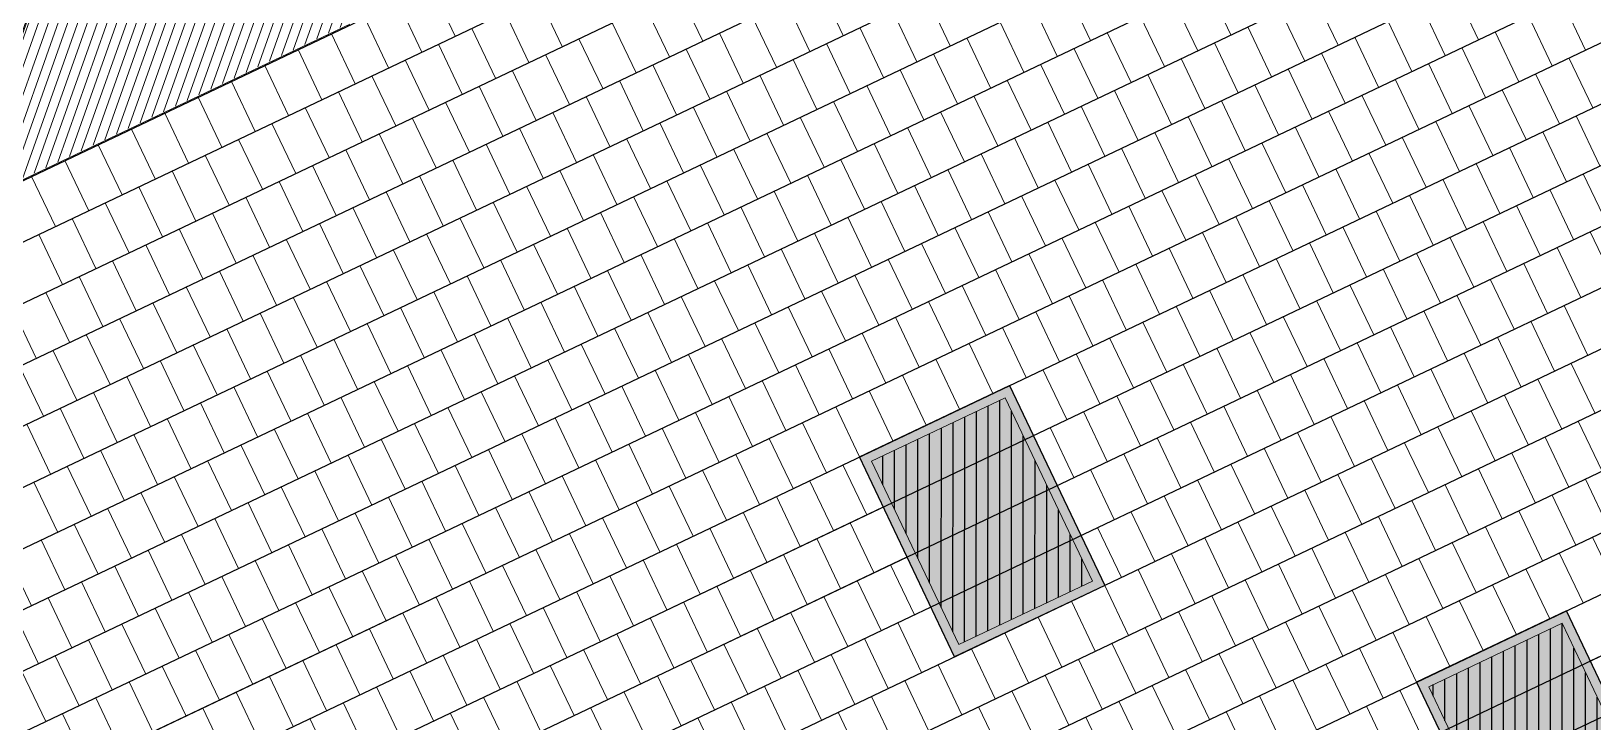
# Model space of a CAD drawing. Header units: metres. Extents: x 679599 to 680028, y 2748524 to 2748840.
# Drawn here: x 679744.37 to 679761.29, y 2748723.57 to 2748731.06 of the extents above; entities that cross this region are included whole.
import ezdxf

# ---------------------------------------------------------------- set-up
doc = ezdxf.new("R2010")
doc.units = ezdxf.units.M
doc.header["$LTSCALE"] = 5
doc.layers.add('00-AUX', color=2, linetype='Continuous', plot=False)
doc.layers.add('00-AUX Tree Pit', color=2, linetype='Continuous', plot=False)
doc.layers.add('02-L-B-Barrier Curb', color=210, linetype='Continuous', lineweight=5, plot=False)
doc.layers.add('02-L-B-Curb', color=11, linetype='Continuous', lineweight=5, plot=False)
doc.layers.add('02-L-B-Flat Bar', color=181, linetype='Continuous', lineweight=5)
doc.layers.add('04-BK-Tree Pit', color=6, linetype='Continuous', lineweight=5)
for name, color, linetype, lineweight, true_color in [('02-L-Joints-Paviment_07_Precast Concrete Blocks 60X40', 7, 'Continuous', 5, 0x999999), ('03-TR-Pavement_07_Precast Concrete Blocks 20X10', 7, 'Continuous', 5, 0x999999), ('03-TR-Pavement_07_Precast Concrete Blocks 60X40', 7, 'Continuous', 5, 0x999999), ('03-TR-Pavement_07_Precast irregular Concrete Blocks', 7, 'Continuous', 5, 0xb3b3b3)]:
    doc.layers.add(name, color=color, linetype=linetype, lineweight=lineweight, true_color=true_color)
doc.layers.add('03-TR-Tree Pit_Green', color=46, linetype='Continuous')
doc.layers.add('03-TR-Tree Pit_White', color=7, linetype='Continuous', true_color=0xfcfcfc)

# ---------------------------------------------------------------- blocks, each defined once
blk = doc.blocks.new('ALCORQUE RECTANGULAR')
at = {"layer": '03-TR-Tree Pit_Green', "ltscale": 0.3}
h = blk.add_hatch(dxfattribs=at)
h.set_pattern_fill('ANSI31', color=256, scale=0.04, angle=-45)
h.set_pattern_definition([(360, (-2068898.16958, 3428624.0145), (3e-17, 0.127), [])])
h.paths.add_polyline_path([(679903.391, 2748647.421), (679902.702, 2748648.869), (679904.689, 2748649.814), (679905.377, 2748648.367)])
at = {"layer": '03-TR-Tree Pit_White'}
h = blk.add_hatch(color=256, dxfattribs=at)
h.dxf.hatch_style = 1
h.paths.add_polyline_path([(679903.344, 2748647.288), (679902.569, 2748648.916), (679904.736, 2748649.947), (679905.511, 2748648.319)])
at = {"layer": '02-L-B-Curb'}
blk.add_lwpolyline([(679903.344, 2748647.288), (679902.569, 2748648.916), (679904.736, 2748649.947), (679905.511, 2748648.319)], close=True, dxfattribs=at)
at = {"layer": '02-L-B-Curb', "color": 6}
blk.add_lwpolyline([(679903.391, 2748647.421), (679902.702, 2748648.868), (679904.689, 2748649.814), (679905.378, 2748648.366)], close=True, dxfattribs=at)
blk = doc.blocks.new('Escocell Quadrat')
at = {"layer": '03-TR-Tree Pit_Green'}
h = blk.add_hatch(dxfattribs=at)
h.set_pattern_fill('ANSI31', color=256, scale=0.04, angle=19.5514)
h.set_pattern_definition([(64.551379247, (-1794786.01457, -2189831.7944), (-0.114677314033, 0.0545720958565), [])])
h.paths.add_polyline_path([(-1.159, 0.359), (-2.759, 0.359), (-2.759, -1.241), (-1.159, -1.241)])
at = {"layer": '03-TR-Tree Pit_White'}
h = blk.add_hatch(color=256, dxfattribs=at)
h.dxf.hatch_style = 1
h.paths.add_polyline_path([(-2.859, 0.459), (-1.059, 0.459), (-1.059, -1.341), (-2.859, -1.341)])
at = {"ltscale": 0.3}
blk.add_lwpolyline([(-2.759, -1.241), (-1.159, -1.241), (-1.159, 0.359), (-2.759, 0.359)], close=True, dxfattribs=at)
at = {"layer": '02-L-B-Curb', "ltscale": 0.3}
blk.add_lwpolyline([(-2.859, -1.341), (-1.059, -1.341), (-1.059, 0.459), (-2.859, 0.459)], close=True, dxfattribs=at)
blk = doc.blocks.new('Piece Parking')
blk.add_wipeout([(-1.7, 0.2), (-1.7, -0.2), (0.7, -0.2), (0.7, 0.2)])
at = {"layer": '03-TR-Pavement_07_Precast irregular Concrete Blocks'}
h = blk.add_hatch(dxfattribs=at)
h.set_pattern_fill('ANSI31', color=256, scale=0.01, angle=135)
h.paths.add_polyline_path([(-1.7, 0.2), (0.7, 0.2), (0.7, -0.2), (-1.7, -0.2)])
blk.add_lwpolyline([(-1.7, 0.2), (0.7, 0.2), (0.7, -0.2), (-1.7, -0.2)], close=True)
at = {"layer": '02-L-Joints-Paviment_07_Precast Concrete Blocks 60X40'}
for points in [[(-1.1, 0.2), (-1.1, -0.2)], [(-0.5, 0.2), (-0.5, -0.2)], [(0.1, 0.2), (0.1, -0.2)]]:
    blk.add_lwpolyline(points, dxfattribs=at)
blk = doc.blocks.new('*U52')
at = {"rotation": 44.98941982657354}
blk.add_blockref('Piece Parking', (-0.199, -0.481), dxfattribs=at)
blk = doc.blocks.new('*U53')
at = {"layer": '02-L-B-Barrier Curb', "color": 0, "linetype": 'ByBlock', "lineweight": -2, "transparency": 16777216, "rotation": 25.44812199091215}
blk.add_blockref('*U52', (679744.149, 2748731.879), dxfattribs=at)

msp = doc.modelspace()

# ---------------------------------------------------------------- hatches: boundary and pattern name
at = {"layer": '03-TR-Pavement_07_Precast Concrete Blocks 20X10'}
h = msp.add_hatch(dxfattribs=at)
h.set_pattern_fill('ANSI31', color=256, scale=0.0315, angle=25.5)
h.set_pattern_definition([(70.5, (0, 0), (-0.094275932128, 0.033384858509), [])])
edge = h.paths.add_edge_path()
edge.add_line((679693.238, 2748712.205), (679695.035, 2748708.429))
edge.add_line((679695.035, 2748708.429), (679697.925, 2748707.403))
edge.add_line((679697.925, 2748707.403), (679701.77, 2748709.232))
edge.add_line((679701.77, 2748709.232), (679702.775, 2748712.059))
edge.add_line((679702.775, 2748712.059), (679705.602, 2748711.055))
edge.add_line((679705.602, 2748711.055), (679709.447, 2748712.885))
edge.add_line((679709.447, 2748712.885), (679710.451, 2748715.712))
edge.add_line((679710.451, 2748715.712), (679713.278, 2748714.708))
edge.add_line((679713.278, 2748714.708), (679717.123, 2748716.538))
edge.add_line((679717.123, 2748716.538), (679718.127, 2748719.365))
edge.add_line((679718.127, 2748719.365), (679720.954, 2748718.361))
edge.add_line((679720.954, 2748718.361), (679724.792, 2748720.187))
edge.add_line((679724.792, 2748720.187), (679725.802, 2748723.017))
edge.add_line((679725.802, 2748723.017), (679728.63, 2748722.014))
edge.add_line((679728.63, 2748722.014), (679732.474, 2748723.843))
edge.add_line((679732.474, 2748723.843), (679733.444, 2748726.576))
edge.add_line((679733.444, 2748726.576), (679733.478, 2748726.669))
edge.add_line((679733.478, 2748726.669), (679736.304, 2748725.666))
edge.add_line((679736.304, 2748725.666), (679740.149, 2748727.495))
edge.add_line((679740.149, 2748727.495), (679741.153, 2748730.322))
edge.add_line((679741.153, 2748730.322), (679743.98, 2748729.318))
edge.add_line((679743.98, 2748729.318), (679747.825, 2748731.148))
edge.add_line((679747.825, 2748731.148), (679748.847, 2748734.036))
edge.add_line((679748.847, 2748734.036), (679747.049, 2748737.816))
edge.add_line((679747.049, 2748737.816), (679693.237, 2748712.208))

# ---------------------------------------------------------------- linework, layer by layer
at = {"layer": '00-AUX'}
for points in [[(679670.326, 2748694.247), (679906.736, 2748806.746)], [(679670.403, 2748693.619), (679906.813, 2748806.118)], [(679670.841, 2748693.163), (679907.252, 2748805.663)], [(679670.919, 2748692.536), (679907.329, 2748805.035)], [(679671.357, 2748692.08), (679907.767, 2748804.579)], [(679671.434, 2748691.452), (679907.845, 2748803.951)], [(679671.873, 2748690.996), (679908.283, 2748803.495)], [(679671.95, 2748690.369), (679908.36, 2748802.868)], [(679675.639, 2748691.46), (679908.831, 2748802.427)], [(679680.412, 2748693.066), (679908.864, 2748801.779)], [(679684.823, 2748694.501), (679909.347, 2748801.344)], [(679689.235, 2748695.936), (679907.032, 2748799.578)], [(679694.007, 2748697.543), (679904.22, 2748797.575)], [(679698.419, 2748698.977), (679901.769, 2748795.744)], [(679703.192, 2748700.584), (679899.679, 2748794.085)], [(679707.603, 2748702.019), (679896.867, 2748792.083)], [(679712.015, 2748703.454), (679894.416, 2748790.252)], [(679716.787, 2748705.06), (679891.964, 2748788.421)], [(679721.199, 2748706.495), (679889.513, 2748786.59)], [(679725.61, 2748707.93), (679887.062, 2748784.759)], [(679730.383, 2748709.537), (679831.877, 2748757.834)], [(679734.794, 2748710.971), (679820.396, 2748751.706)]]:
    msp.add_lwpolyline(points, dxfattribs=at)
at = {"layer": '00-AUX Tree Pit'}
msp.add_lwpolyline([(679756.003, 2748725.05), (679754.374, 2748724.276), (679753.343, 2748726.443), (679754.971, 2748727.218)], close=True, dxfattribs=at)
at = {"layer": '00-AUX Tree Pit', "ltscale": 0.3}
msp.add_lwpolyline([(679760.155, 2748722.375), (679761.78, 2748723.149), (679761.007, 2748724.774), (679759.382, 2748724)], close=True, dxfattribs=at)
at = {"layer": '02-L-B-Flat Bar'}
msp.add_lwpolyline([(679697.907, 2748707.394), (679747.819, 2748731.132)], dxfattribs=at)
at = {"layer": '02-L-Joints-Paviment_07_Precast Concrete Blocks 60X40'}
for points in [[(679748.704, 2748731.544), (679748.962, 2748731.003)], [(679752.909, 2748731.552), (679753.167, 2748731.01)], [(679757.114, 2748731.559), (679757.371, 2748731.018)], [(679748.343, 2748731.372), (679748.601, 2748730.831)], [(679749.865, 2748731.432), (679750.123, 2748730.89)], [(679751.387, 2748731.492), (679751.645, 2748730.95)], [(679752.548, 2748731.38), (679752.805, 2748730.838)], [(679754.07, 2748731.44), (679754.327, 2748730.898)], [(679755.592, 2748731.5), (679755.849, 2748730.958)], [(679756.752, 2748731.387), (679757.01, 2748730.846)], [(679758.274, 2748731.447), (679758.532, 2748730.905)], [(679759.796, 2748731.507), (679760.054, 2748730.965)], [(679760.957, 2748731.395), (679761.215, 2748730.853)], [(679747.982, 2748731.201), (679748.239, 2748730.659)], [(679749.504, 2748731.26), (679749.761, 2748730.719)], [(679751.026, 2748731.32), (679751.283, 2748730.778)], [(679752.186, 2748731.208), (679752.444, 2748730.666)], [(679753.708, 2748731.268), (679753.966, 2748730.726)], [(679755.23, 2748731.328), (679755.488, 2748730.786)], [(679756.391, 2748731.216), (679756.649, 2748730.674)], [(679757.913, 2748731.275), (679758.171, 2748730.734)], [(679759.435, 2748731.335), (679759.693, 2748730.793)], [(679760.596, 2748731.223), (679760.854, 2748730.681)], [(679747.62, 2748731.029), (679747.878, 2748730.487)], [(679749.142, 2748731.088), (679749.4, 2748730.547)], [(679750.664, 2748731.148), (679750.922, 2748730.606)], [(679751.825, 2748731.036), (679752.083, 2748730.494)], [(679753.347, 2748731.096), (679753.605, 2748730.554)], [(679754.869, 2748731.156), (679755.127, 2748730.614)], [(679756.03, 2748731.044), (679756.288, 2748730.502)], [(679757.552, 2748731.103), (679757.81, 2748730.562)], [(679759.074, 2748731.163), (679759.332, 2748730.621)], [(679760.235, 2748731.051), (679760.493, 2748730.509)], [(679747.259, 2748730.857), (679747.517, 2748730.315)], [(679748.781, 2748730.917), (679749.039, 2748730.375)], [(679750.303, 2748730.976), (679750.561, 2748730.435)], [(679751.464, 2748730.864), (679751.722, 2748730.323)], [(679752.986, 2748730.924), (679753.244, 2748730.382)], [(679754.508, 2748730.984), (679754.766, 2748730.442)], [(679755.669, 2748730.872), (679755.927, 2748730.33)], [(679757.191, 2748730.932), (679757.449, 2748730.39)], [(679758.713, 2748730.991), (679758.971, 2748730.45)], [(679759.874, 2748730.879), (679760.131, 2748730.337)], [(679746.898, 2748730.685), (679747.156, 2748730.143)], [(679748.42, 2748730.745), (679748.678, 2748730.203)], [(679749.942, 2748730.805), (679750.2, 2748730.263)], [(679751.103, 2748730.692), (679751.361, 2748730.151)], [(679752.625, 2748730.752), (679752.883, 2748730.21)], [(679754.147, 2748730.812), (679754.405, 2748730.27)], [(679755.308, 2748730.7), (679755.565, 2748730.158)], [(679756.83, 2748730.76), (679757.087, 2748730.218)], [(679758.352, 2748730.819), (679758.609, 2748730.278)], [(679759.512, 2748730.707), (679759.77, 2748730.166)], [(679761.034, 2748730.767), (679761.292, 2748730.225)], [(679746.537, 2748730.513), (679746.795, 2748729.971)], [(679748.059, 2748730.573), (679748.317, 2748730.031)], [(679749.581, 2748730.633), (679749.839, 2748730.091)], [(679750.742, 2748730.521), (679750.999, 2748729.979)], [(679752.264, 2748730.58), (679752.521, 2748730.039)], [(679753.786, 2748730.64), (679754.043, 2748730.098)], [(679754.946, 2748730.528), (679755.204, 2748729.986)], [(679756.468, 2748730.588), (679756.726, 2748730.046)], [(679757.99, 2748730.648), (679758.248, 2748730.106)], [(679759.151, 2748730.536), (679759.409, 2748729.994)], [(679760.673, 2748730.595), (679760.931, 2748730.054)], [(679746.176, 2748730.341), (679746.433, 2748729.799)], [(679747.698, 2748730.401), (679747.955, 2748729.859)], [(679749.22, 2748730.461), (679749.477, 2748729.919)], [(679750.38, 2748730.349), (679750.638, 2748729.807)], [(679751.902, 2748730.408), (679752.16, 2748729.867)], [(679753.424, 2748730.468), (679753.682, 2748729.926)], [(679754.585, 2748730.356), (679754.843, 2748729.814)], [(679756.107, 2748730.416), (679756.365, 2748729.874)], [(679757.629, 2748730.476), (679757.887, 2748729.934)], [(679758.79, 2748730.364), (679759.048, 2748729.822)], [(679760.312, 2748730.423), (679760.57, 2748729.882)], [(679745.814, 2748730.169), (679746.072, 2748729.628)], [(679747.336, 2748730.229), (679747.594, 2748729.687)], [(679748.858, 2748730.289), (679749.116, 2748729.747)], [(679750.019, 2748730.177), (679750.277, 2748729.635)], [(679751.541, 2748730.237), (679751.799, 2748729.695)], [(679753.063, 2748730.296), (679753.321, 2748729.755)], [(679754.224, 2748730.184), (679754.482, 2748729.642)], [(679755.746, 2748730.244), (679756.004, 2748729.702)], [(679757.268, 2748730.304), (679757.526, 2748729.762)], [(679758.429, 2748730.192), (679758.687, 2748729.65)], [(679759.951, 2748730.252), (679760.209, 2748729.71)], [(679745.453, 2748729.997), (679745.711, 2748729.456)], [(679746.975, 2748730.057), (679747.233, 2748729.515)], [(679748.497, 2748730.117), (679748.755, 2748729.575)], [(679749.658, 2748730.005), (679749.916, 2748729.463)], [(679751.18, 2748730.065), (679751.438, 2748729.523)], [(679752.702, 2748730.124), (679752.96, 2748729.583)], [(679753.863, 2748730.012), (679754.121, 2748729.471)], [(679755.385, 2748730.072), (679755.643, 2748729.53)], [(679756.907, 2748730.132), (679757.165, 2748729.59)], [(679758.068, 2748730.02), (679758.325, 2748729.478)], [(679759.59, 2748730.08), (679759.847, 2748729.538)], [(679761.112, 2748730.139), (679761.369, 2748729.598)], [(679745.092, 2748729.826), (679745.35, 2748729.284)], [(679746.614, 2748729.885), (679746.872, 2748729.344)], [(679748.136, 2748729.945), (679748.394, 2748729.403)], [(679749.297, 2748729.833), (679749.555, 2748729.291)], [(679750.819, 2748729.893), (679751.077, 2748729.351)], [(679752.341, 2748729.953), (679752.599, 2748729.411)], [(679753.502, 2748729.841), (679753.759, 2748729.299)], [(679755.024, 2748729.9), (679755.281, 2748729.359)], [(679756.546, 2748729.96), (679756.803, 2748729.418)], [(679757.706, 2748729.848), (679757.964, 2748729.306)], [(679759.228, 2748729.908), (679759.486, 2748729.366)], [(679760.75, 2748729.968), (679761.008, 2748729.426)], [(679744.731, 2748729.654), (679744.989, 2748729.112)], [(679746.253, 2748729.713), (679746.511, 2748729.172)], [(679747.775, 2748729.773), (679748.033, 2748729.231)], [(679748.936, 2748729.661), (679749.193, 2748729.119)], [(679750.458, 2748729.721), (679750.715, 2748729.179)], [(679751.98, 2748729.781), (679752.237, 2748729.239)], [(679753.14, 2748729.669), (679753.398, 2748729.127)], [(679754.662, 2748729.728), (679754.92, 2748729.187)], [(679756.184, 2748729.788), (679756.442, 2748729.246)], [(679757.345, 2748729.676), (679757.603, 2748729.134)], [(679758.867, 2748729.736), (679759.125, 2748729.194)], [(679760.389, 2748729.796), (679760.647, 2748729.254)], [(679744.37, 2748729.482), (679744.628, 2748728.94)], [(679745.892, 2748729.542), (679746.15, 2748729)], [(679747.414, 2748729.601), (679747.672, 2748729.06)], [(679748.574, 2748729.489), (679748.832, 2748728.947)], [(679750.096, 2748729.549), (679750.354, 2748729.007)], [(679751.618, 2748729.609), (679751.876, 2748729.067)], [(679752.779, 2748729.497), (679753.037, 2748728.955)], [(679754.301, 2748729.557), (679754.559, 2748729.015)], [(679755.823, 2748729.616), (679756.081, 2748729.075)], [(679756.984, 2748729.504), (679757.242, 2748728.962)], [(679758.506, 2748729.564), (679758.764, 2748729.022)], [(679760.028, 2748729.624), (679760.286, 2748729.082)], [(679761.189, 2748729.512), (679761.447, 2748728.97)], [(679745.531, 2748729.37), (679745.788, 2748728.828)], [(679747.052, 2748729.429), (679747.31, 2748728.888)], [(679748.213, 2748729.317), (679748.471, 2748728.776)], [(679749.735, 2748729.377), (679749.993, 2748728.835)], [(679751.257, 2748729.437), (679751.515, 2748728.895)], [(679752.418, 2748729.325), (679752.676, 2748728.783)], [(679753.94, 2748729.385), (679754.198, 2748728.843)], [(679755.462, 2748729.444), (679755.72, 2748728.903)], [(679756.623, 2748729.332), (679756.881, 2748728.791)], [(679758.145, 2748729.392), (679758.403, 2748728.85)], [(679759.667, 2748729.452), (679759.925, 2748728.91)], [(679760.828, 2748729.34), (679761.085, 2748728.798)], [(679745.169, 2748729.198), (679745.427, 2748728.656)], [(679746.691, 2748729.258), (679746.949, 2748728.716)], [(679747.852, 2748729.146), (679748.11, 2748728.604)], [(679749.374, 2748729.205), (679749.632, 2748728.664)], [(679750.896, 2748729.265), (679751.154, 2748728.723)], [(679752.057, 2748729.153), (679752.315, 2748728.611)], [(679753.579, 2748729.213), (679753.837, 2748728.671)], [(679755.101, 2748729.273), (679755.359, 2748728.731)], [(679756.262, 2748729.16), (679756.519, 2748728.619)], [(679757.784, 2748729.22), (679758.041, 2748728.679)], [(679759.306, 2748729.28), (679759.563, 2748728.738)], [(679760.466, 2748729.168), (679760.724, 2748728.626)], [(679744.808, 2748729.026), (679745.066, 2748728.484)], [(679746.33, 2748729.086), (679746.588, 2748728.544)], [(679747.491, 2748728.974), (679747.749, 2748728.432)], [(679749.013, 2748729.033), (679749.271, 2748728.492)], [(679750.535, 2748729.093), (679750.793, 2748728.551)], [(679751.696, 2748728.981), (679751.953, 2748728.439)], [(679753.218, 2748729.041), (679753.475, 2748728.499)], [(679754.74, 2748729.101), (679754.997, 2748728.559)], [(679755.9, 2748728.989), (679756.158, 2748728.447)], [(679757.422, 2748729.048), (679757.68, 2748728.507)], [(679758.944, 2748729.108), (679759.202, 2748728.566)], [(679760.105, 2748728.996), (679760.363, 2748728.454)], [(679744.447, 2748728.854), (679744.705, 2748728.312)], [(679745.969, 2748728.914), (679746.227, 2748728.372)], [(679747.13, 2748728.802), (679747.388, 2748728.26)], [(679748.652, 2748728.862), (679748.91, 2748728.32)], [(679750.174, 2748728.921), (679750.431, 2748728.38)], [(679751.334, 2748728.809), (679751.592, 2748728.267)], [(679752.856, 2748728.869), (679753.114, 2748728.327)], [(679754.378, 2748728.929), (679754.636, 2748728.387)], [(679755.539, 2748728.817), (679755.797, 2748728.275)], [(679757.061, 2748728.877), (679757.319, 2748728.335)], [(679758.583, 2748728.936), (679758.841, 2748728.395)], [(679759.744, 2748728.824), (679760.002, 2748728.282)], [(679761.266, 2748728.884), (679761.524, 2748728.342)], [(679745.608, 2748728.742), (679745.866, 2748728.2)], [(679746.769, 2748728.63), (679747.026, 2748728.088)], [(679748.291, 2748728.69), (679748.548, 2748728.148)], [(679749.812, 2748728.749), (679750.07, 2748728.208)], [(679750.973, 2748728.637), (679751.231, 2748728.096)], [(679752.495, 2748728.697), (679752.753, 2748728.155)], [(679754.017, 2748728.757), (679754.275, 2748728.215)], [(679755.178, 2748728.645), (679755.436, 2748728.103)], [(679756.7, 2748728.705), (679756.958, 2748728.163)], [(679758.222, 2748728.764), (679758.48, 2748728.223)], [(679759.383, 2748728.652), (679759.641, 2748728.111)], [(679760.905, 2748728.712), (679761.163, 2748728.17)], [(679745.247, 2748728.57), (679745.504, 2748728.028)], [(679747.929, 2748728.518), (679748.187, 2748727.976)], [(679749.451, 2748728.578), (679749.709, 2748728.036)], [(679750.612, 2748728.465), (679750.87, 2748727.924)], [(679752.134, 2748728.525), (679752.392, 2748727.983)], [(679753.656, 2748728.585), (679753.914, 2748728.043)], [(679754.817, 2748728.473), (679755.075, 2748727.931)], [(679756.339, 2748728.533), (679756.597, 2748727.991)], [(679757.861, 2748728.593), (679758.119, 2748728.051)], [(679759.022, 2748728.48), (679759.279, 2748727.939)], [(679760.544, 2748728.54), (679760.801, 2748727.998)], [(679744.885, 2748728.398), (679745.143, 2748727.856)], [(679746.407, 2748728.458), (679746.665, 2748727.916)], [(679747.568, 2748728.346), (679747.826, 2748727.804)], [(679749.09, 2748728.406), (679749.348, 2748727.864)], [(679750.251, 2748728.294), (679750.509, 2748727.752)], [(679751.773, 2748728.353), (679752.031, 2748727.812)], [(679753.295, 2748728.413), (679753.553, 2748727.871)], [(679754.456, 2748728.301), (679754.713, 2748727.759)], [(679755.978, 2748728.361), (679756.235, 2748727.819)], [(679757.5, 2748728.421), (679757.757, 2748727.879)], [(679758.66, 2748728.309), (679758.918, 2748727.767)], [(679760.182, 2748728.368), (679760.44, 2748727.827)], [(679744.524, 2748728.226), (679744.782, 2748727.685)], [(679746.046, 2748728.286), (679746.304, 2748727.744)], [(679747.207, 2748728.174), (679747.465, 2748727.632)], [(679748.729, 2748728.234), (679748.987, 2748727.692)], [(679751.412, 2748728.182), (679751.67, 2748727.64)], [(679752.934, 2748728.241), (679753.191, 2748727.7)], [(679754.094, 2748728.129), (679754.352, 2748727.587)], [(679755.616, 2748728.189), (679755.874, 2748727.647)], [(679757.138, 2748728.249), (679757.396, 2748727.707)], [(679758.299, 2748728.137), (679758.557, 2748727.595)], [(679759.821, 2748728.196), (679760.079, 2748727.655)], [(679744.163, 2748728.054), (679744.421, 2748727.513)], [(679745.685, 2748728.114), (679745.943, 2748727.572)], [(679746.846, 2748728.002), (679747.104, 2748727.46)], [(679748.368, 2748728.062), (679748.626, 2748727.52)], [(679749.89, 2748728.122), (679750.148, 2748727.58)], [(679751.051, 2748728.01), (679751.308, 2748727.468)], [(679752.572, 2748728.069), (679752.83, 2748727.528)], [(679753.733, 2748727.957), (679753.991, 2748727.416)], [(679755.255, 2748728.017), (679755.513, 2748727.475)], [(679756.777, 2748728.077), (679757.035, 2748727.535)], [(679757.938, 2748727.965), (679758.196, 2748727.423)], [(679759.46, 2748728.025), (679759.718, 2748727.483)], [(679760.982, 2748728.084), (679761.24, 2748727.543)], [(679745.324, 2748727.942), (679745.582, 2748727.401)], [(679746.485, 2748727.83), (679746.742, 2748727.289)], [(679748.007, 2748727.89), (679748.264, 2748727.348)], [(679749.529, 2748727.95), (679749.786, 2748727.408)], [(679750.689, 2748727.838), (679750.947, 2748727.296)], [(679752.211, 2748727.898), (679752.469, 2748727.356)], [(679753.372, 2748727.785), (679753.63, 2748727.244)], [(679754.894, 2748727.845), (679755.152, 2748727.303)], [(679756.416, 2748727.905), (679756.674, 2748727.363)], [(679757.577, 2748727.793), (679757.835, 2748727.251)], [(679759.099, 2748727.853), (679759.357, 2748727.311)], [(679760.621, 2748727.913), (679760.879, 2748727.371)], [(679744.963, 2748727.771), (679745.22, 2748727.229)], [(679746.123, 2748727.658), (679746.381, 2748727.117)], [(679747.645, 2748727.718), (679747.903, 2748727.176)], [(679749.167, 2748727.778), (679749.425, 2748727.236)], [(679750.328, 2748727.666), (679750.586, 2748727.124)], [(679751.85, 2748727.726), (679752.108, 2748727.184)], [(679754.533, 2748727.673), (679754.791, 2748727.132)], [(679756.055, 2748727.733), (679756.313, 2748727.191)], [(679757.216, 2748727.621), (679757.473, 2748727.079)], [(679758.738, 2748727.681), (679758.995, 2748727.139)], [(679760.26, 2748727.741), (679760.517, 2748727.199)], [(679744.601, 2748727.599), (679744.859, 2748727.057)], [(679745.762, 2748727.487), (679746.02, 2748726.945)], [(679747.284, 2748727.546), (679747.542, 2748727.005)], [(679748.806, 2748727.606), (679749.064, 2748727.064)], [(679749.967, 2748727.494), (679750.225, 2748726.952)], [(679751.489, 2748727.554), (679751.747, 2748727.012)], [(679753.011, 2748727.614), (679753.269, 2748727.072)], [(679754.172, 2748727.502), (679754.429, 2748726.96)], [(679755.694, 2748727.561), (679755.951, 2748727.02)], [(679756.854, 2748727.449), (679757.112, 2748726.907)], [(679758.376, 2748727.509), (679758.634, 2748726.967)], [(679759.898, 2748727.569), (679760.156, 2748727.027)], [(679761.059, 2748727.457), (679761.317, 2748726.915)], [(679744.24, 2748727.427), (679744.498, 2748726.885)], [(679745.401, 2748727.315), (679745.659, 2748726.773)], [(679746.923, 2748727.374), (679747.181, 2748726.833)], [(679748.445, 2748727.434), (679748.703, 2748726.892)], [(679749.606, 2748727.322), (679749.864, 2748726.78)], [(679751.128, 2748727.382), (679751.386, 2748726.84)], [(679752.65, 2748727.442), (679752.908, 2748726.9)], [(679753.81, 2748727.33), (679754.068, 2748726.788)], [(679755.332, 2748727.389), (679755.59, 2748726.848)], [(679756.493, 2748727.277), (679756.751, 2748726.736)], [(679758.015, 2748727.337), (679758.273, 2748726.795)], [(679759.537, 2748727.397), (679759.795, 2748726.855)], [(679760.698, 2748727.285), (679760.956, 2748726.743)], [(679745.04, 2748727.143), (679745.298, 2748726.601)], [(679746.562, 2748727.203), (679746.82, 2748726.661)], [(679748.084, 2748727.262), (679748.342, 2748726.721)], [(679749.245, 2748727.15), (679749.502, 2748726.608)], [(679750.767, 2748727.21), (679751.024, 2748726.668)], [(679752.289, 2748727.27), (679752.546, 2748726.728)], [(679753.449, 2748727.158), (679753.707, 2748726.616)], [(679757.654, 2748727.165), (679757.912, 2748726.623)], [(679759.176, 2748727.225), (679759.434, 2748726.683)], [(679760.337, 2748727.113), (679760.595, 2748726.571)], [(679744.679, 2748726.971), (679744.936, 2748726.429)], [(679746.201, 2748727.031), (679746.458, 2748726.489)], [(679747.723, 2748727.09), (679747.98, 2748726.549)], [(679748.883, 2748726.978), (679749.141, 2748726.437)], [(679750.405, 2748727.038), (679750.663, 2748726.496)], [(679751.927, 2748727.098), (679752.185, 2748726.556)], [(679753.088, 2748726.986), (679753.346, 2748726.444)], [(679756.132, 2748727.105), (679756.39, 2748726.564)], [(679757.293, 2748726.993), (679757.551, 2748726.452)], [(679758.815, 2748727.053), (679759.073, 2748726.511)], [(679759.976, 2748726.941), (679760.233, 2748726.399)], [(679744.317, 2748726.799), (679744.575, 2748726.257)], [(679745.839, 2748726.859), (679746.097, 2748726.317)], [(679747.361, 2748726.919), (679747.619, 2748726.377)], [(679748.522, 2748726.807), (679748.78, 2748726.265)], [(679750.044, 2748726.866), (679750.302, 2748726.325)], [(679751.566, 2748726.926), (679751.824, 2748726.384)], [(679752.727, 2748726.814), (679752.985, 2748726.272)], [(679755.771, 2748726.934), (679756.029, 2748726.392)], [(679756.932, 2748726.821), (679757.189, 2748726.28)], [(679758.454, 2748726.881), (679758.711, 2748726.339)], [(679759.614, 2748726.769), (679759.872, 2748726.227)], [(679761.136, 2748726.829), (679761.394, 2748726.287)], [(679745.478, 2748726.687), (679745.736, 2748726.145)], [(679747, 2748726.747), (679747.258, 2748726.205)], [(679748.161, 2748726.635), (679748.419, 2748726.093)], [(679749.683, 2748726.694), (679749.941, 2748726.153)], [(679751.205, 2748726.754), (679751.463, 2748726.212)], [(679752.366, 2748726.642), (679752.624, 2748726.1)], [(679755.41, 2748726.762), (679755.668, 2748726.22)], [(679756.57, 2748726.65), (679756.828, 2748726.108)], [(679758.092, 2748726.709), (679758.35, 2748726.168)], [(679760.775, 2748726.657), (679761.033, 2748726.115)], [(679745.117, 2748726.515), (679745.375, 2748725.973)], [(679746.639, 2748726.575), (679746.897, 2748726.033)], [(679747.8, 2748726.463), (679748.058, 2748725.921)], [(679749.322, 2748726.523), (679749.58, 2748725.981)], [(679750.844, 2748726.582), (679751.102, 2748726.041)], [(679752.005, 2748726.47), (679752.262, 2748725.928)], [(679756.209, 2748726.478), (679756.467, 2748725.936)], [(679757.731, 2748726.538), (679757.989, 2748725.996)], [(679759.253, 2748726.597), (679759.511, 2748726.056)], [(679760.414, 2748726.485), (679760.672, 2748725.943)], [(679744.756, 2748726.343), (679745.014, 2748725.801)], [(679746.278, 2748726.403), (679746.536, 2748725.861)], [(679747.439, 2748726.291), (679747.696, 2748725.749)], [(679748.961, 2748726.351), (679749.218, 2748725.809)], [(679750.483, 2748726.41), (679750.74, 2748725.869)], [(679751.643, 2748726.298), (679751.901, 2748725.757)], [(679753.165, 2748726.358), (679753.423, 2748725.816)], [(679755.848, 2748726.306), (679756.106, 2748725.764)], [(679757.37, 2748726.366), (679757.628, 2748725.824)], [(679758.892, 2748726.425), (679759.15, 2748725.884)], [(679760.053, 2748726.313), (679760.311, 2748725.772)], [(679744.395, 2748726.171), (679744.652, 2748725.63)], [(679745.917, 2748726.231), (679746.174, 2748725.689)], [(679747.077, 2748726.119), (679747.335, 2748725.577)], [(679748.599, 2748726.179), (679748.857, 2748725.637)], [(679750.121, 2748726.239), (679750.379, 2748725.697)], [(679751.282, 2748726.126), (679751.54, 2748725.585)], [(679752.804, 2748726.186), (679753.062, 2748725.644)], [(679757.009, 2748726.194), (679757.267, 2748725.652)], [(679758.531, 2748726.254), (679758.789, 2748725.712)], [(679759.692, 2748726.141), (679759.949, 2748725.6)], [(679761.214, 2748726.201), (679761.471, 2748725.659)], [(679745.555, 2748726.059), (679745.813, 2748725.517)], [(679746.716, 2748725.947), (679746.974, 2748725.405)], [(679748.238, 2748726.007), (679748.496, 2748725.465)], [(679749.76, 2748726.067), (679750.018, 2748725.525)], [(679750.921, 2748725.955), (679751.179, 2748725.413)], [(679752.443, 2748726.014), (679752.701, 2748725.473)], [(679756.648, 2748726.022), (679756.906, 2748725.48)], [(679758.17, 2748726.082), (679758.428, 2748725.54)], [(679759.33, 2748725.97), (679759.588, 2748725.428)], [(679760.852, 2748726.029), (679761.11, 2748725.488)], [(679745.194, 2748725.887), (679745.452, 2748725.346)], [(679746.355, 2748725.775), (679746.613, 2748725.233)], [(679747.877, 2748725.835), (679748.135, 2748725.293)], [(679749.399, 2748725.895), (679749.657, 2748725.353)], [(679750.56, 2748725.783), (679750.818, 2748725.241)], [(679752.082, 2748725.843), (679752.34, 2748725.301)], [(679756.287, 2748725.85), (679756.544, 2748725.308)], [(679757.808, 2748725.91), (679758.066, 2748725.368)], [(679758.969, 2748725.798), (679759.227, 2748725.256)], [(679760.491, 2748725.857), (679760.749, 2748725.316)], [(679744.833, 2748725.715), (679745.091, 2748725.174)], [(679745.994, 2748725.603), (679746.252, 2748725.062)], [(679747.516, 2748725.663), (679747.774, 2748725.121)], [(679749.038, 2748725.723), (679749.296, 2748725.181)], [(679750.199, 2748725.611), (679750.456, 2748725.069)], [(679751.721, 2748725.671), (679751.978, 2748725.129)], [(679753.243, 2748725.73), (679753.5, 2748725.189)], [(679755.925, 2748725.678), (679756.183, 2748725.136)], [(679757.447, 2748725.738), (679757.705, 2748725.196)], [(679758.608, 2748725.626), (679758.866, 2748725.084)], [(679760.13, 2748725.686), (679760.388, 2748725.144)], [(679744.472, 2748725.544), (679744.73, 2748725.002)], [(679745.633, 2748725.431), (679745.89, 2748724.89)], [(679747.155, 2748725.491), (679747.412, 2748724.949)], [(679748.677, 2748725.551), (679748.934, 2748725.009)], [(679749.837, 2748725.439), (679750.095, 2748724.897)], [(679751.359, 2748725.499), (679751.617, 2748724.957)], [(679752.881, 2748725.559), (679753.139, 2748725.017)], [(679757.086, 2748725.566), (679757.344, 2748725.024)], [(679758.247, 2748725.454), (679758.505, 2748724.912)], [(679759.769, 2748725.514), (679760.027, 2748724.972)], [(679761.291, 2748725.574), (679761.549, 2748725.032)], [(679744.111, 2748725.372), (679744.368, 2748724.83)], [(679745.271, 2748725.26), (679745.529, 2748724.718)], [(679746.793, 2748725.319), (679747.051, 2748724.778)], [(679748.315, 2748725.379), (679748.573, 2748724.837)], [(679749.476, 2748725.267), (679749.734, 2748724.725)], [(679750.998, 2748725.327), (679751.256, 2748724.785)], [(679752.52, 2748725.387), (679752.778, 2748724.845)], [(679753.681, 2748725.275), (679753.939, 2748724.733)], [(679756.725, 2748725.394), (679756.983, 2748724.852)], [(679757.886, 2748725.282), (679758.144, 2748724.74)], [(679759.408, 2748725.342), (679759.666, 2748724.8)], [(679760.93, 2748725.402), (679761.187, 2748724.86)], [(679744.91, 2748725.088), (679745.168, 2748724.546)], [(679746.432, 2748725.148), (679746.69, 2748724.606)], [(679747.954, 2748725.207), (679748.212, 2748724.666)], [(679749.115, 2748725.095), (679749.373, 2748724.553)], [(679750.637, 2748725.155), (679750.895, 2748724.613)], [(679752.159, 2748725.215), (679752.417, 2748724.673)], [(679753.32, 2748725.103), (679753.578, 2748724.561)], [(679756.364, 2748725.222), (679756.622, 2748724.68)], [(679757.525, 2748725.11), (679757.782, 2748724.568)], [(679759.047, 2748725.17), (679759.304, 2748724.628)], [(679760.568, 2748725.23), (679760.826, 2748724.688)], [(679744.549, 2748724.916), (679744.807, 2748724.374)], [(679746.071, 2748724.976), (679746.329, 2748724.434)], [(679747.593, 2748725.035), (679747.851, 2748724.494)], [(679748.754, 2748724.923), (679749.012, 2748724.382)], [(679750.276, 2748724.983), (679750.534, 2748724.441)], [(679751.798, 2748725.043), (679752.056, 2748724.501)], [(679752.959, 2748724.931), (679753.216, 2748724.389)], [(679756.003, 2748725.05), (679756.26, 2748724.509)], [(679757.163, 2748724.938), (679757.421, 2748724.397)], [(679758.685, 2748724.998), (679758.943, 2748724.456)], [(679760.207, 2748725.058), (679760.465, 2748724.516)], [(679744.188, 2748724.744), (679744.446, 2748724.202)], [(679745.71, 2748724.804), (679745.968, 2748724.262)], [(679747.232, 2748724.864), (679747.49, 2748724.322)], [(679748.393, 2748724.751), (679748.65, 2748724.21)], [(679749.915, 2748724.811), (679750.172, 2748724.269)], [(679751.437, 2748724.871), (679751.694, 2748724.329)], [(679752.597, 2748724.759), (679752.855, 2748724.217)], [(679755.641, 2748724.879), (679755.899, 2748724.337)], [(679756.802, 2748724.766), (679757.06, 2748724.225)], [(679758.324, 2748724.826), (679758.582, 2748724.284)], [(679759.846, 2748724.886), (679760.104, 2748724.344)], [(679745.349, 2748724.632), (679745.607, 2748724.09)], [(679746.871, 2748724.692), (679747.128, 2748724.15)], [(679748.031, 2748724.58), (679748.289, 2748724.038)], [(679749.553, 2748724.639), (679749.811, 2748724.098)], [(679751.075, 2748724.699), (679751.333, 2748724.157)], [(679752.236, 2748724.587), (679752.494, 2748724.045)], [(679753.758, 2748724.647), (679754.016, 2748724.105)], [(679755.28, 2748724.707), (679755.538, 2748724.165)], [(679756.441, 2748724.595), (679756.699, 2748724.053)], [(679757.963, 2748724.654), (679758.221, 2748724.113)], [(679759.485, 2748724.714), (679759.743, 2748724.172)], [(679744.987, 2748724.46), (679745.245, 2748723.918)], [(679746.509, 2748724.52), (679746.767, 2748723.978)], [(679747.67, 2748724.408), (679747.928, 2748723.866)], [(679749.192, 2748724.467), (679749.45, 2748723.926)], [(679750.714, 2748724.527), (679750.972, 2748723.985)], [(679751.875, 2748724.415), (679752.133, 2748723.873)], [(679753.397, 2748724.475), (679753.655, 2748723.933)], [(679754.919, 2748724.535), (679755.177, 2748723.993)], [(679756.08, 2748724.423), (679756.338, 2748723.881)], [(679757.602, 2748724.482), (679757.86, 2748723.941)], [(679759.124, 2748724.542), (679759.382, 2748724)], [(679744.626, 2748724.288), (679744.884, 2748723.746)], [(679746.148, 2748724.348), (679746.406, 2748723.806)], [(679747.309, 2748724.236), (679747.567, 2748723.694)], [(679748.831, 2748724.296), (679749.089, 2748723.754)], [(679750.353, 2748724.355), (679750.611, 2748723.814)], [(679751.514, 2748724.243), (679751.772, 2748723.702)], [(679753.036, 2748724.303), (679753.294, 2748723.761)], [(679754.558, 2748724.363), (679754.816, 2748723.821)], [(679755.719, 2748724.251), (679755.976, 2748723.709)], [(679757.241, 2748724.311), (679757.498, 2748723.769)], [(679758.763, 2748724.37), (679759.02, 2748723.829)], [(679744.265, 2748724.116), (679744.523, 2748723.574)], [(679745.787, 2748724.176), (679746.045, 2748723.634)], [(679746.948, 2748724.064), (679747.206, 2748723.522)], [(679748.47, 2748724.124), (679748.728, 2748723.582)], [(679749.992, 2748724.184), (679750.25, 2748723.642)], [(679751.153, 2748724.071), (679751.41, 2748723.53)], [(679752.675, 2748724.131), (679752.932, 2748723.589)], [(679754.197, 2748724.191), (679754.454, 2748723.649)], [(679755.357, 2748724.079), (679755.615, 2748723.537)], [(679756.879, 2748724.139), (679757.137, 2748723.597)], [(679758.401, 2748724.198), (679758.659, 2748723.657)], [(679745.426, 2748724.004), (679745.684, 2748723.462)], [(679746.587, 2748723.892), (679746.845, 2748723.35)], [(679748.109, 2748723.952), (679748.366, 2748723.41)], [(679749.631, 2748724.012), (679749.888, 2748723.47)], [(679750.791, 2748723.9), (679751.049, 2748723.358)], [(679752.313, 2748723.959), (679752.571, 2748723.418)], [(679753.835, 2748724.019), (679754.093, 2748723.477)], [(679754.996, 2748723.907), (679755.254, 2748723.365)], [(679756.518, 2748723.967), (679756.776, 2748723.425)], [(679758.04, 2748724.027), (679758.298, 2748723.485)], [(679759.201, 2748723.915), (679759.459, 2748723.373)], [(679745.065, 2748723.832), (679745.323, 2748723.291)], [(679747.747, 2748723.78), (679748.005, 2748723.238)], [(679749.269, 2748723.84), (679749.527, 2748723.298)], [(679750.43, 2748723.728), (679750.688, 2748723.186)], [(679751.952, 2748723.787), (679752.21, 2748723.246)], [(679753.474, 2748723.847), (679753.732, 2748723.305)], [(679754.635, 2748723.735), (679754.893, 2748723.193)], [(679756.157, 2748723.795), (679756.415, 2748723.253)], [(679757.679, 2748723.855), (679757.937, 2748723.313)], [(679758.84, 2748723.743), (679759.098, 2748723.201)], [(679744.704, 2748723.66), (679744.961, 2748723.119)], [(679746.225, 2748723.72), (679746.483, 2748723.178)], [(679747.386, 2748723.608), (679747.644, 2748723.066)], [(679748.908, 2748723.668), (679749.166, 2748723.126)], [(679751.591, 2748723.616), (679751.849, 2748723.074)], [(679753.113, 2748723.675), (679753.371, 2748723.134)], [(679755.796, 2748723.623), (679756.054, 2748723.081)], [(679757.318, 2748723.683), (679757.576, 2748723.141)]]:
    msp.add_lwpolyline(points, dxfattribs=at)
at = {"layer": '03-TR-Pavement_07_Precast Concrete Blocks 60X40'}
for p, q in [((679602.439, 2748661.942), (679961.734, 2748832.918)), ((679602.698, 2748661.401), (679961.992, 2748832.376)), ((679602.956, 2748660.859), (679962.25, 2748831.835)), ((679603.215, 2748660.318), (679962.509, 2748831.293)), ((679603.474, 2748659.776), (679962.768, 2748830.752)), ((679603.732, 2748659.235), (679963.026, 2748830.21)), ((679733.636, 2748720.387), (679963.285, 2748829.669)), ((679733.894, 2748719.845), (679963.543, 2748829.127)), ((679723.497, 2748714.233), (679963.802, 2748828.586)), ((679723.755, 2748713.692), (679904.349, 2748799.63)), ((679713.899, 2748708.337), (679904.607, 2748799.088)), ((679748.675, 2748720.899), (679897.138, 2748791.547)), ((679712.479, 2748703.01), (679894.644, 2748789.696)), ((679717.042, 2748704.517), (679892.149, 2748787.844)), ((679736.988, 2748713.344), (679889.655, 2748785.993)), ((679761.265, 2748724.232), (679887.16, 2748784.141)), ((679714.157, 2748707.795), (679851.409, 2748773.109)), ((679755.229, 2748726.676), (679767.326, 2748732.432)), ((679755.487, 2748726.134), (679767.584, 2748731.89)), ((679755.745, 2748725.592), (679763.691, 2748729.373)), ((679748.418, 2748721.441), (679763.949, 2748728.832)), ((679704.301, 2748702.441), (679753.601, 2748725.901)), ((679740.136, 2748718.829), (679753.859, 2748725.359)), ((679748.16, 2748721.983), (679754.116, 2748724.817))]:
    msp.add_line(p, q, dxfattribs=at)

# ---------------------------------------------------------------- block references
at = {"layer": '04-BK-Tree Pit'}
for name, p, rotation in [('ALCORQUE RECTANGULAR', (3428403.29, 2068821.707), 90), ('Escocell Quadrat', (679762.161, 2748724.814), 25.44862075299672)]:
    msp.add_blockref(name, p, dxfattribs=dict(at, rotation=rotation))

# ---------------------------------------------------------------- next in the draw order: block references
at = {"layer": '02-L-B-Barrier Curb'}
msp.add_blockref('*U53', (0, 0), dxfattribs=at)

doc.saveas('drawing.dxf')
